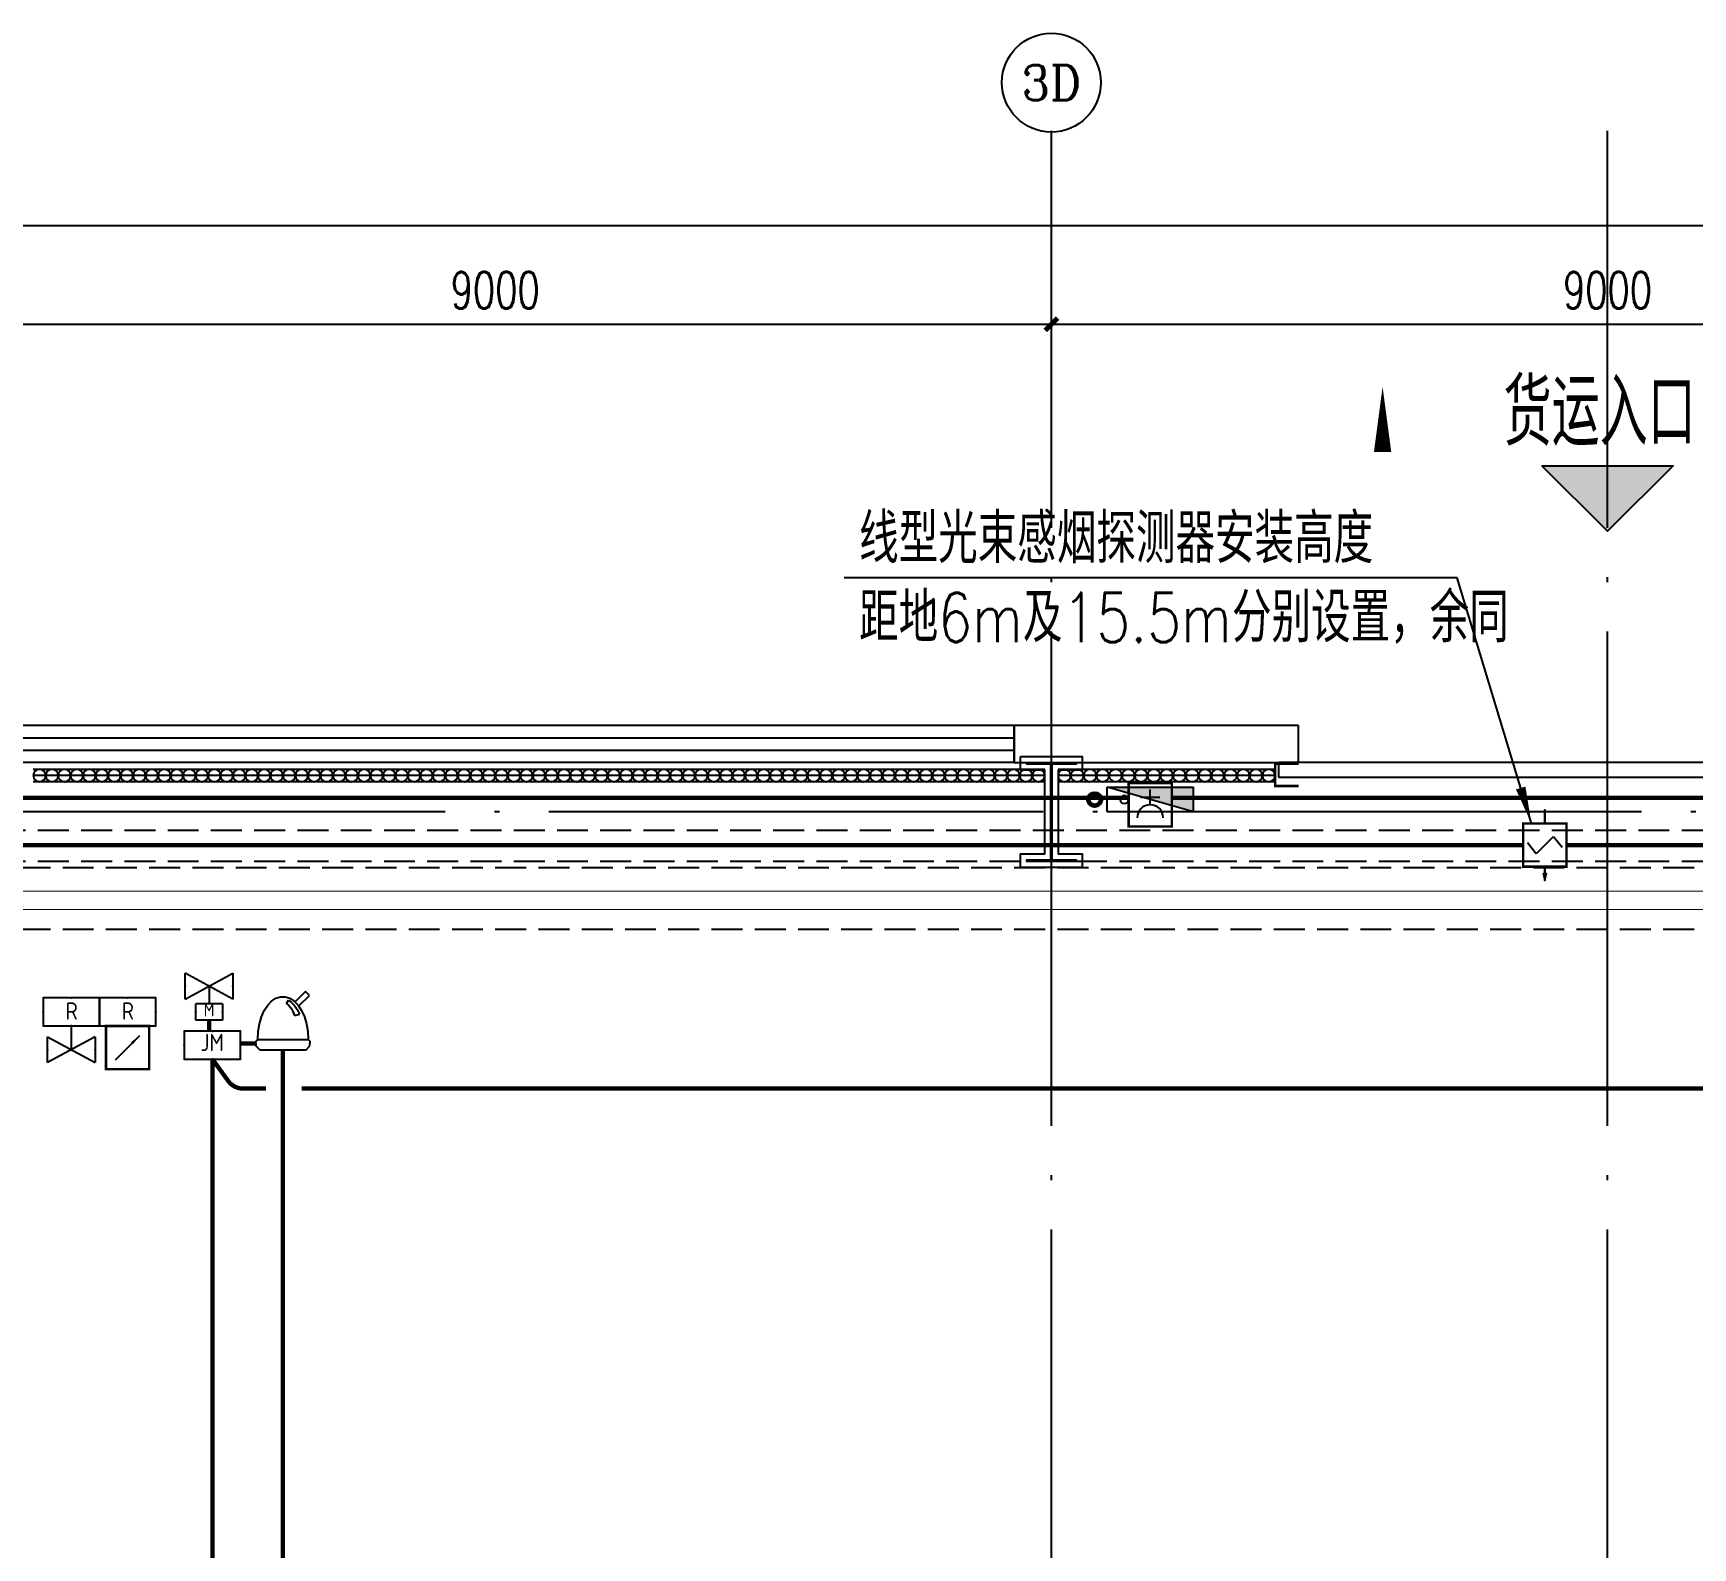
# Model space of a CAD drawing. Extents: x -1396510 to 1250330, y -1892470 to 1623980.
# Drawn here: x 784237 to 797666, y -1294031 to -1281770 of the extents above; entities that cross this region are included whole.
import ezdxf
from ezdxf.enums import TextEntityAlignment as Align

# ---------------------------------------------------------------- set-up
doc = ezdxf.new("R2010")
doc.units = 0
doc.header["$LTSCALE"] = 1000
doc.header["$MEASUREMENT"] = 0
for name, pattern in [('10平面$0$DASH', [0.35, 0.25, -0.1]), ('DASH', [0.35, 0.25, -0.1]), ('DOTE', [2.42, 2, -0.2, 0.02, -0.2])]:
    doc.linetypes.add(name, pattern=pattern)
doc.layers.get('Defpoints').update_dxf_attribs({"color": 210})
for name, color, linetype in [('10平面$0$WINDOW', 4, 'Continuous'), ('A-AXIS-D', 1, 'Continuous'), ('A-AXIS-DOTE', 14, 'DOTE'), ('A-AXIS-SYMB', 3, 'Continuous'), ('A-HATCH-2', 251, 'Continuous'), ('A-HRAIL', 173, 'Continuous'), ('A-SFCE', 30, 'Continuous'), ('A-TEXT', 61, 'Continuous'), ('A-WINDOW', 140, 'Continuous'), ('AS-COLN', 6, 'Continuous'), ('AS-WALL', 40, 'Continuous'), ('CABLETRAY_FIRE', 1, 'DASH'), ('DIM-消防', 3, 'Continuous'), ('EQUIP-动力', 3, 'Continuous'), ('EQUIP-消防', 3, 'Continuous'), ('FH-tri', 180, 'Continuous'), ('SB_ZF消火栓', 10, 'Continuous'), ('SB_ZF消火栓M', 10, 'Continuous'), ('SP-KDLA消防', 2, 'Continuous'), ('WIRE-照明', 1, 'Continuous'), ('建-窗', 4, 'Continuous')]:
    doc.layers.add(name, color=color, linetype=linetype)
doc.layers.add('A-云线2', color=3, linetype='Continuous', plot=False)
doc.layers.add('LG-ZF消防', color=1, linetype='Continuous', lineweight=60)
doc.styles.add('_TCH_AXIS', font='COMPLEX', dxfattribs={"bigfont": 'GBCBIG'})
doc.styles.add('_TCH_DIM_T3', font='SIMPLEX', dxfattribs={"width": 0.705882, "bigfont": 'GBCBIG'})
doc.styles.add('_TEL_ATTDEF', font='GBENOR', dxfattribs={"width": 0.8, "height": 3, "bigfont": 'GBCBIG'})
doc.styles.add('_TEL_DIM', font='SIMPLEX', dxfattribs={"width": 0.8, "height": 3.5, "bigfont": 'HZTXT'})
doc.styles.add('A-STANDARD', font='SIMPLEX', dxfattribs={"bigfont": 'GBCBIG'})
doc.styles.get("Standard").update_dxf_attribs({"font": 'gbenor.shx', "bigfont": 'gbcbig.shx'})
doc.styles.add('TG_LINETYPE', font='SIMPLEX', dxfattribs={"width": 0.8, "height": 3, "bigfont": 'HZTXT'})
doc.linetypes.add('TG_TV', pattern='A,1,-0.6,["TV",TG_LINETYPE,S=0.1,R=0,X=-0.6,Y=-0.15],0', length=1.6)
doc.dimstyles.new('_TCH_ARCH&&100', dxfattribs={"dimtxt": 297.5, "dimasz": 100, "dimexe": 100, "dimexo": 100, "dimgap": 126.25, "dimtad": 1, "dimdec": 0, "dimzin": 0, "dimdsep": 46, "dimtxsty": '_TCH_DIM_T3', "dimblk": 'ARCHTICK', "dimcen": 0.09, "dimclrt": 7, "dimazin": 2, "dimtfac": 1, "dimtdec": 0, "dimtix": 1, "dimtmove": 2, "dimatfit": 3, "dimfxl": 0, "dimtolj": 1, "dimtzin": 0, "dimarcsym": 0})

# ---------------------------------------------------------------- blocks, each defined once
blk = doc.blocks.new('4324324')
at = {"layer": 'A-HATCH-2', "color": 8, "linetype": 'DASH'}
for p, q in [((-294754, 620270), (-135554, 620270)), ((-294754, 619770), (-135554, 619770))]:
    blk.add_line(p, q, dxfattribs=at)
blk = doc.blocks.new('w42343243')
at = {"layer": 'A-HATCH-2', "color": 8}
blk.add_lwpolyline([(-165104, 621070), (-164604, 621070), (-164604, 620958), (-164800, 620958), (-164800, 620282), (-164604, 620282), (-164604, 620170), (-165104, 620170), (-165104, 620282), (-164908, 620282), (-164908, 620958), (-165104, 620958)], close=True, dxfattribs=at)
at = {"layer": 'AS-COLN', "color": 3}
blk.add_lwpolyline([(-165054, 621020), (-164654, 621020), (-164654, 621008), (-164850, 621008), (-164850, 620232), (-164654, 620232), (-164654, 620220), (-165054, 620220), (-165054, 620232), (-164858, 620232), (-164858, 621008), (-165054, 621008)], close=True, dxfattribs=at)
blk = doc.blocks.new('42343')
at = {"layer": 'A-WINDOW'}
blk.add_blockref('w42343243', (9000, 100), dxfattribs=at)
blk = doc.blocks.new('3333')
at = {"layer": 'A-SFCE', "const_width": 20}
blk.add_lwpolyline([(-227064, 766320), (-227064, 766510), (-227244, 766510), (-227244, 766320)], dxfattribs=at)
blk = doc.blocks.new('A$C5D961328')
at = {"layer": 'SB_ZF消火栓'}
blk.add_hatch(color=256, dxfattribs=at).paths.add_polyline_path([(0, 40), (700, 40), (700, 240)])
for p, q in [((700, 240), (0, 240)), ((0, 240), (0, 40)), ((700, 240), (0, 40)), ((700, 240), (700, 40)), ((0, 40), (700, 40))]:
    blk.add_line(p, q, dxfattribs=at)
at = {"layer": 'SB_ZF消火栓', "color": 1}
blk.add_circle((140, 140), 32.5, dxfattribs=at)
blk = doc.blocks.new('we42342343234')
at = {"layer": 'LG-ZF消防'}
blk.add_circle((-155504, 620820), 50, dxfattribs=at)
at = {"layer": 'SB_ZF消火栓M', "xscale": -1, "rotation": 180}
blk.add_blockref('A$C5D961328', (-155404, 620960), dxfattribs=at)
blk = doc.blocks.new('_ArchTick')
at = {"color": 0, "linetype": 'ByBlock', "const_width": 0.4}
blk.add_lwpolyline([(-0.5, -0.5), (0.5, 0.5)], dxfattribs=at)
blk = doc.blocks.new('*D5850')
at = {"layer": 'A-AXIS-D', "color": 0, "lineweight": -2, "transparency": 16777216}
for p, q in [((148000, 3190), (148000, 4048)), ((157000, 3190), (157000, 4048)), ((148000, 3948), (157000, 3948))]:
    blk.add_line(p, q, dxfattribs=at)
at = {"layer": 'Defpoints', "color": 0, "transparency": 16777216}
for p in [(157000, 3948), (148000, 3090), (157000, 3090)]:
    blk.add_point(p, dxfattribs=at)
at = {"layer": 'A-AXIS-D', "color": 0, "lineweight": -2, "transparency": 16777216, "xscale": 100, "yscale": 100, "zscale": 100, "rotation": 180}
blk.add_blockref('_ArchTick', (148000, 3948), dxfattribs=at)
at = {"layer": 'A-AXIS-D', "color": 0, "lineweight": -2, "transparency": 16777216, "xscale": 100, "yscale": 100, "zscale": 100}
blk.add_blockref('_ArchTick', (157000, 3948), dxfattribs=at)
at = {"layer": 'A-AXIS-D', "color": 7, "transparency": 16777216, "insert": (152500, 4223), "char_height": 297.5, "attachment_point": 5, "style": '_TCH_DIM_T3'}
blk.add_mtext('\\A1;9000', dxfattribs=at)
blk = doc.blocks.new('*D5851')
at = {"layer": 'A-AXIS-D', "color": 0, "lineweight": -2, "transparency": 16777216}
for p, q in [((157000, 3190), (157000, 4048)), ((166000, 3190), (166000, 4048)), ((157000, 3948), (166000, 3948))]:
    blk.add_line(p, q, dxfattribs=at)
at = {"layer": 'Defpoints', "color": 0, "transparency": 16777216}
for p in [(166000, 3948), (157000, 3090), (166000, 3090)]:
    blk.add_point(p, dxfattribs=at)
at = {"layer": 'A-AXIS-D', "color": 0, "lineweight": -2, "transparency": 16777216, "xscale": 100, "yscale": 100, "zscale": 100, "rotation": 180}
blk.add_blockref('_ArchTick', (157000, 3948), dxfattribs=at)
at = {"layer": 'A-AXIS-D', "color": 0, "lineweight": -2, "transparency": 16777216, "xscale": 100, "yscale": 100, "zscale": 100}
blk.add_blockref('_ArchTick', (166000, 3948), dxfattribs=at)
at = {"layer": 'A-AXIS-D', "color": 7, "transparency": 16777216, "insert": (161500, 4223), "char_height": 297.5, "attachment_point": 5, "style": '_TCH_DIM_T3'}
blk.add_mtext('\\A1;9000', dxfattribs=at)
blk = doc.blocks.new('*D5855')
at = {"layer": 'A-AXIS-D', "color": 0, "lineweight": -2, "transparency": 16777216}
for p, q in [((-900, 3290), (-900, 4848)), ((184800, 3290), (184800, 4848)), ((-900, 4748), (184800, 4748))]:
    blk.add_line(p, q, dxfattribs=at)
at = {"layer": 'Defpoints', "color": 0, "transparency": 16777216}
for p in [(184800, 4748), (-900, 3190), (184800, 3190)]:
    blk.add_point(p, dxfattribs=at)
at = {"layer": 'A-AXIS-D', "color": 0, "lineweight": -2, "transparency": 16777216, "xscale": 100, "yscale": 100, "zscale": 100, "rotation": 180}
blk.add_blockref('_ArchTick', (-900, 4748), dxfattribs=at)
at = {"layer": 'A-AXIS-D', "color": 0, "lineweight": -2, "transparency": 16777216, "xscale": 100, "yscale": 100, "zscale": 100}
blk.add_blockref('_ArchTick', (184800, 4748), dxfattribs=at)
at = {"layer": 'A-AXIS-D', "color": 7, "transparency": 16777216, "insert": (91950, 5023), "char_height": 297.5, "attachment_point": 5, "style": '_TCH_DIM_T3'}
blk.add_mtext('\\A1;185700', dxfattribs=at)
blk = doc.blocks.new('99平面图例外参$0$$LinePat$圆环')
for points in [[(0, 150), (300, 150)], [(0, 0), (300, 0)], [(0, -150), (300, -150)]]:
    blk.add_lwpolyline(points)
at = {"color": 0}
blk.add_circle((150, 0), 150, dxfattribs=at)
blk = doc.blocks.new('WINDOW2DLIB$DYNSTYLE$00000005')
at = {"color": 0}
for points in [[(-0.5, 0.5), (-0.5, -0.5)], [(-0.5, 0.5), (0.5, 0.5)], [(0.5, -0.5), (0.5, 0.5)], [(0.5, 0.1667), (-0.5, 0.1667)], [(0.5, -0.1667), (-0.5, -0.1667)], [(-0.5, -0.5), (0.5, -0.5)]]:
    blk.add_lwpolyline(points, dxfattribs=at)
blk = doc.blocks.new('10平面$0$$DorLib2D$00000126')
at = {"color": 0, "linetype": 'Continuous'}
for p, q in [((-0.532, 0.5), (-0.532, 0.9)), ((0.532, 0.9), (0.532, 0.5))]:
    blk.add_line(p, q, dxfattribs=at)
at = {"color": 0, "linetype": '10平面$0$DASH'}
for p, q in [((-0.532, 0.9), (0.532, 0.9)), ((-0.532, 0.5), (0.532, 0.5))]:
    blk.add_line(p, q, dxfattribs=at)
blk = doc.blocks.new('$equip$00002762')
for p, q in [((-0.5, 0.5), (-0.5, -0.5)), ((0.5, 0.5), (-0.5, 0.5)), ((-0.2, 0.2), (0.05, 0.4)), ((0.5, -0.5), (0.5, 0.5)), ((-0.5, 0), (-0.809, 0)), ((0, 0), (-0.2, 0.2)), ((0, 0), (0.2, -0.2)), ((0.809, 0), (0.5, 0)), ((0.2, -0.2), (-0.05, -0.4)), ((-0.5, -0.5), (0.5, -0.5))]:
    blk.add_line(p, q)
at = {"color": 0, "linetype": 'Continuous'}
for p, q in [((0.809, 0), (0.638, 0.041)), ((0.638, -0.039), (0.809, 0))]:
    blk.add_line(p, q, dxfattribs=at)
at = {"const_width": 0.0571}
for points in [[(-0.5, 0.5), (0.5, 0.5), (0.5, -0.5), (-0.5, -0.5), (-0.5, 0.5), (0.5, 0.5)], [(-0.809, 0), (-0.5, 0)], [(0.5, 0), (0.654, 0)]]:
    blk.add_lwpolyline(points, dxfattribs=at)
for p in [(0, 0.5), (-0.809, 0), (0.809, 0), (0, -0.5)]:
    blk.add_point(p)
blk.add_solid([(0.809, 0), (0.638, 0.041), (0.638, -0.039)])
at = {"color": 7, "flags": 1}
for tag, height, p in [('A', 0.00002, (0, 0)), ('B', 0.4, (0.755, -0.254))]:
    blk.add_attdef(tag, text='', height=height, dxfattribs=at).set_placement(p, align=Align.MIDDLE_CENTER)
blk = doc.blocks.new('$equip$00002656')
for p, q in [((-0.5, 1), (-0.5, 0)), ((0.5, 1), (-0.5, 1)), ((0.5, 0), (0.5, 1)), ((0, 0.5), (0, 0.15)), ((-0.5, 0), (0.5, 0)), ((-0.219, 0.331), (0.222, 0.331))]:
    blk.add_line(p, q)
at = {"const_width": 0.0571}
blk.add_lwpolyline([(-0.5, 1), (0.5, 1), (0.5, 0), (-0.5, 0), (-0.5, 1), (0.5, 1)], dxfattribs=at)
blk.add_arc((0, 0.8), 0.3, 180, 0)
for p in [(0, 1), (-0.5, 0.5), (0.5, 0.5), (0, 0)]:
    blk.add_point(p)
at = {"color": 7, "flags": 1}
for tag, height, p in [('B', 0.4, (0.762, 0.292)), ('A', 0.00002, (0, 0))]:
    blk.add_attdef(tag, text='', height=height, dxfattribs=at).set_placement(p, align=Align.MIDDLE_CENTER)
blk = doc.blocks.new('$equip$00002773')
for p, q in [((0.65, 0.65), (-0.65, 0.65)), ((-0.65, 0.65), (-0.65, 0)), ((0.65, 0), (0.65, 0.65)), ((-0.65, 0), (0.65, 0))]:
    blk.add_line(p, q)
at = {"const_width": 0.04}
blk.add_lwpolyline([(-0.65, 0.65), (-0.65, 0), (0.65, 0), (0.65, 0.65), (-0.65, 0.65), (-0.65, 0)], dxfattribs=at)
for p in [(0, 0.65), (-0.65, 0.325), (0, 0), (0.65, 0.325)]:
    blk.add_point(p)
at = {"color": 7}
blk.add_attdef('$TEXT$', text='', height=0.4, dxfattribs=at).set_placement((0.006, 0.343), align=Align.MIDDLE_CENTER)
at = {"color": 7, "flags": 1}
for tag, p in [('B', (0.905, 0.246)), ('A', (0, 0))]:
    blk.add_attdef(tag, text='', height=0.4, dxfattribs=at).set_placement(p, align=Align.MIDDLE_CENTER)
blk = doc.blocks.new('$equip$00003146')
for p, q in [((-0.31, 0), (0.31, 0)), ((-0.31, -0.38), (-0.31, 0)), ((0.31, 0), (0.31, -0.38)), ((-0.31, -0.38), (0.31, -0.38)), ((0, -0.79), (0, -0.38)), ((0.55, -0.49), (-0.55, -1.09)), ((-0.55, -0.49), (0.55, -1.09)), ((-0.55, -1.09), (-0.55, -0.49)), ((0.55, -0.49), (0.55, -1.09))]:
    blk.add_line(p, q)
for p in [(0, 0), (-0.31, -0.19), (0.31, -0.19), (-0.55, -0.79), (0, -0.79), (0.55, -0.79)]:
    blk.add_point(p)
at = {"color": 7, "style": '_TEL_DIM'}
blk.add_attdef('$TEXT$', text='', height=0.3, dxfattribs=at).set_placement((0, -0.19), align=Align.MIDDLE_CENTER)
at = {"color": 7, "style": '_TEL_DIM', "flags": 1}
for tag in ['A', 'REMARK']:
    blk.add_attdef(tag, text='', height=0.00002, dxfattribs=at).set_placement((0, 0), align=Align.MIDDLE_CENTER)
blk = doc.blocks.new('A$C7E452847')
at = {"layer": 'SP-KDLA消防', "color": 0}
for p, q in [((-257, 0), (-300, -46)), ((-257, 0), (257, 0)), ((-300, -71), (-300, -46)), ((-300, -71), (-300, -95)), ((-280, -116), (-300, -95)), ((-280, -116), (280, -116)), ((-280, -116), (-276, -203)), ((257, 0), (300, -46)), ((276, -203), (280, -116)), ((280, -116), (300, -95)), ((300, -46), (300, -71)), ((300, -95), (300, -71)), ((-276, -203), (-261, -288)), ((-261, -288), (-238, -366)), ((-238, -366), (-207, -436)), ((207, -436), (238, -366)), ((238, -366), (261, -288)), ((261, -288), (276, -203)), ((-207, -436), (-169, -495)), ((-169, -495), (-125, -541)), ((-125, -541), (-77, -573)), ((41, -515), (67, -493)), ((41, -515), (60, -550)), ((60, -550), (96, -526)), ((67, -493), (90, -463)), ((77, -573), (125, -541)), ((90, -463), (111, -425)), ((96, -526), (130, -491)), ((111, -425), (128, -381)), ((125, -541), (169, -495)), ((128, -381), (182, -396)), ((130, -491), (158, -448)), ((250, -646), (136, -532)), ((158, -448), (182, -396)), ((169, -495), (207, -436)), ((176, -486), (293, -603)), ((-77, -573), (-26, -589)), ((-26, -589), (26, -589)), ((26, -589), (77, -573)), ((293, -603), (250, -646))]:
    blk.add_line(p, q, dxfattribs=at)
blk = doc.blocks.new('$equip$00002760')
for p, q in [((0.5, 0.5), (-0.5, 0.5)), ((-0.5, 0.5), (-0.5, -0.5)), ((0.5, -0.5), (0.5, 0.5)), ((-0.283, -0.283), (0.283, 0.283)), ((-0.5, -0.5), (0.5, -0.5))]:
    blk.add_line(p, q)
at = {"const_width": 0.0571}
blk.add_lwpolyline([(-0.5, 0.5), (0.5, 0.5), (0.5, -0.5), (-0.5, -0.5), (-0.5, 0.5), (0.5, 0.5)], dxfattribs=at)
for p in [(0, 0.5), (-0.5, 0), (0.5, 0), (0, -0.5)]:
    blk.add_point(p)
blk.add_solid([(0.283, 0.283), (0.075, 0.124), (0.124, 0.075)])
at = {"color": 7, "flags": 1}
for tag, height, p in [('A', 0.00002, (0, 0)), ('B', 0.4, (0.755, -0.254))]:
    blk.add_attdef(tag, text='', height=height, dxfattribs=at).set_placement(p, align=Align.MIDDLE_CENTER)
blk = doc.blocks.new('$equip$00002794')
for p, q in [((0, -0.552), (0, 0)), ((0, 0), (0.229, 0)), ((-0.55, -0.852), (-0.55, -0.252)), ((-0.55, -0.252), (0.55, -0.852)), ((0.55, -0.252), (-0.55, -0.852)), ((0.55, -0.252), (0.55, -0.852))]:
    blk.add_line(p, q)
for p in [(-0.55, -0.552), (0, -0.552), (0.55, -0.552)]:
    blk.add_point(p)
at = {"color": 7, "flags": 1}
for tag, height, p in [('A', 0.00002, (0, 0)), ('B', 0.4, (0.805, -0.606))]:
    blk.add_attdef(tag, text='', height=height, dxfattribs=at).set_placement(p, align=Align.MIDDLE_CENTER)
blk = doc.blocks.new('世赫3#厂房一层0821')
at = {"layer": 'FH-tri'}
h = blk.add_hatch(color=8, dxfattribs=at)
h.dxf.hatch_style = 1
h.paths.add_polyline_path([(160969.7, 2802.6), (162030.3, 2802.6), (161500, 2272.3)])
at = {"layer": 'A-AXIS-D'}
blk.add_circle((157000, 5904), 400, dxfattribs=at)
at = {"layer": 'A-AXIS-DOTE', "color": 8, "ltscale": 2}
for p, q in [((157000, -79980), (157000, 5514)), ((161500, -79980), (161500, 5514)), ((190814.2, 0), (-5155.8, 0))]:
    blk.add_line(p, q, dxfattribs=at)
at = {"layer": 'A-AXIS-SYMB', "color": 8}
blk.add_lwpolyline([(159680, 1980, 0, 0, 0), (159680, 3440, 0, 140, 0), (159680, 2915, 0, 0, 0)], format="xyseb", dxfattribs=at)
at = {"layer": 'A-SFCE', "linetype": 'DASH'}
for p, q in [((165850, -150), (148150, -150)), ((165850, -400), (148150, -400))]:
    blk.add_line(p, q, dxfattribs=at)
at = {"layer": 'AS-WALL'}
for p, q in [((159000, 699.9), (156700, 699.9)), ((156700, 699.9), (156700, 399.9)), ((159000, 399.9), (159000, 699.9)), ((156700, 399.9), (159000, 399.9))]:
    blk.add_line(p, q, dxfattribs=at)
at = {"layer": 'FH-tri', "color": 8}
blk.add_lwpolyline([(160969.7, 2802.6), (162030.3, 2802.6), (162030.3, 2802.6), (161500, 2272.3)], close=True, dxfattribs=at)
at = {"layer": '10平面$0$WINDOW', "xscale": 5000, "yscale": 300, "zscale": 300, "rotation": 180}
blk.add_blockref('10平面$0$$DorLib2D$00000126', (161500, 549.9), dxfattribs=at)
at = {"layer": 'A-HRAIL', "yscale": 0.3333333333111111, "zscale": 0.3333333333111111}
for p, xscale, rotation in [((148862.4, 293.9), -0.3368181817957239, 359.9999999997967), ((148963.4, 293.9), -0.3368181817957239, 359.9999999997967), ((149064.5, 293.9), -0.3368181817957239, 359.9999999997967), ((149165.5, 293.9), -0.3368181817957239, 359.9999999997967), ((149266.5, 293.9), -0.3368181817957239, 359.9999999997967), ((149367.6, 293.9), -0.3368181817957239, 359.9999999997967), ((149468.6, 293.9), -0.3368181817957239, 359.9999999997967), ((149569.7, 293.9), -0.3368181817957239, 359.9999999997967), ((149670.7, 293.9), -0.3368181817957239, 359.9999999997967), ((149771.8, 293.9), -0.3368181817957239, 359.9999999997967), ((149872.8, 293.9), -0.3368181817957239, 359.9999999997967), ((149973.9, 293.9), -0.3368181817957239, 359.9999999997967), ((150074.9, 293.9), -0.3368181817957239, 359.9999999997967), ((150176, 293.9), -0.3368181817957239, 359.9999999997967), ((150277, 293.9), -0.3368181817957239, 359.9999999997967), ((150378, 293.9), -0.3368181817957239, 359.9999999997967), ((150479.1, 293.9), -0.3368181817957239, 359.9999999997967), ((150580.1, 293.9), -0.3368181817957239, 359.9999999997967), ((150681.2, 293.9), -0.3368181817957239, 359.9999999997967), ((150782.2, 293.9), -0.3368181817957239, 359.9999999997967), ((150883.3, 293.9), -0.3368181817957239, 359.9999999997967), ((150984.3, 293.9), -0.3368181817957239, 359.9999999997967), ((151085.4, 293.9), -0.3368181817957239, 359.9999999997967), ((151186.4, 293.9), -0.3368181817957239, 359.9999999997967), ((151287.5, 293.9), -0.3368181817957239, 359.9999999997967), ((151388.5, 293.9), -0.3368181817957239, 359.9999999997967), ((151489.5, 293.9), -0.3368181817957239, 359.9999999997967), ((151590.6, 293.9), -0.3368181817957239, 359.9999999997967), ((151691.6, 293.9), -0.3368181817957239, 359.9999999997967), ((151792.7, 293.9), -0.3368181817957239, 359.9999999997967), ((151893.7, 293.9), -0.3368181817957239, 359.9999999997967), ((151994.8, 293.9), -0.3368181817957239, 359.9999999997967), ((152095.8, 293.9), -0.3368181817957239, 359.9999999997967), ((152196.9, 293.9), -0.3368181817957239, 359.9999999997967), ((152297.9, 293.9), -0.3368181817957239, 359.9999999997967), ((152399, 293.9), -0.3368181817957239, 359.9999999997967), ((152500, 293.9), -0.3368181817957239, 359.9999999997967), ((152601, 293.9), -0.3368181817957239, 359.9999999997967), ((152702.1, 293.9), -0.3368181817957239, 359.9999999997967), ((152803.1, 293.9), -0.3368181817957239, 359.9999999997967), ((152904.2, 293.9), -0.3368181817957239, 359.9999999997967), ((153005.2, 293.9), -0.3368181817957239, 359.9999999997967), ((153106.3, 293.9), -0.3368181817957239, 359.9999999997967), ((153207.3, 293.9), -0.3368181817957239, 359.9999999997967), ((153308.4, 293.9), -0.3368181817957239, 359.9999999997967), ((153409.4, 293.9), -0.3368181817957239, 359.9999999997967), ((153510.5, 293.9), -0.3368181817957239, 359.9999999997967), ((153611.5, 293.9), -0.3368181817957239, 359.9999999997967), ((153712.5, 293.9), -0.3368181817957239, 359.9999999997967), ((153813.6, 293.9), -0.3368181817957239, 359.9999999997967), ((153914.6, 293.9), -0.3368181817957239, 359.9999999997967), ((154015.7, 293.9), -0.3368181817957239, 359.9999999997967), ((154116.7, 293.9), -0.3368181817957239, 359.9999999997967), ((154217.8, 293.9), -0.3368181817957239, 359.9999999997967), ((154318.8, 293.9), -0.3368181817957239, 359.9999999997967), ((154419.9, 293.9), -0.3368181817957239, 359.9999999997967), ((154520.9, 293.9), -0.3368181817957239, 359.9999999997967), ((154622, 293.9), -0.3368181817957239, 359.9999999997967), ((154723, 293.9), -0.3368181817957239, 359.9999999997967), ((154824, 293.9), -0.3368181817957239, 359.9999999997967), ((154925.1, 293.9), -0.3368181817957239, 359.9999999997967), ((155026.1, 293.9), -0.3368181817957239, 359.9999999997967), ((155127.2, 293.9), -0.3368181817957239, 359.9999999997967), ((155228.2, 293.9), -0.3368181817957239, 359.9999999997967), ((155329.3, 293.9), -0.3368181817957239, 359.9999999997967), ((155430.3, 293.9), -0.3368181817957239, 359.9999999997967), ((155531.4, 293.9), -0.3368181817957239, 359.9999999997967), ((155632.4, 293.9), -0.3368181817957239, 359.9999999997967), ((155733.5, 293.9), -0.3368181817957239, 359.9999999997967), ((155834.5, 293.9), -0.3368181817957239, 359.9999999997967), ((155935.5, 293.9), -0.3368181817957239, 359.9999999997967), ((156036.6, 293.9), -0.3368181817957239, 359.9999999997967), ((156137.6, 293.9), -0.3368181817957239, 359.9999999997967), ((156238.7, 293.9), -0.3368181817957239, 359.9999999997967), ((156339.7, 293.9), -0.3368181817957239, 359.9999999997967), ((156440.8, 293.9), -0.3368181817957239, 359.9999999997967), ((156541.8, 293.9), -0.3368181817957239, 359.9999999997967), ((156642.9, 293.9), -0.3368181817957239, 359.9999999997967), ((156743.9, 293.9), -0.3368181817957239, 359.9999999997967), ((156845, 293.9), -0.3368181817957239, 359.9999999997967), ((156946, 293.9), -0.3368181817957239, 359.9999999997967), ((157157.3, 293.9), -0.3444734679202548, 359.999999999795), ((157260.7, 293.9), -0.3444734679202548, 359.999999999795), ((157364, 293.9), -0.3444734679202548, 359.999999999795), ((157467.4, 293.9), -0.3444734679202548, 359.999999999795), ((157570.7, 293.9), -0.3444734679202548, 359.999999999795), ((157674.1, 293.9), -0.3444734679202548, 359.999999999795), ((157777.4, 293.9), -0.3444734679202548, 359.999999999795), ((157880.7, 293.9), -0.3444734679202548, 359.999999999795), ((157984.1, 293.9), -0.3444734679202548, 359.999999999795), ((158087.4, 293.9), -0.3444734679202548, 359.999999999795), ((158190.8, 293.9), -0.3444734679202548, 359.999999999795), ((158294.1, 293.9), -0.3444734679202548, 359.999999999795), ((158397.4, 293.9), -0.3444734679202548, 359.999999999795), ((158500.8, 293.9), -0.3444734679202548, 359.999999999795), ((158604.1, 293.9), -0.3444734679202548, 359.999999999795), ((158707.5, 293.9), -0.3444734679202548, 359.999999999795), ((158810.8, 293.9), -0.3444734679202548, 359.999999999795)]:
    blk.add_blockref('99平面图例外参$0$$LinePat$圆环', p, dxfattribs=dict(at, xscale=xscale, rotation=rotation))
at = {"layer": 'A-SFCE', "rotation": 90}
blk.add_blockref('3333', (925320.8, 227454.1), dxfattribs=at)
at = {"layer": 'A-WINDOW'}
for name in ['42343', '4324324']:
    blk.add_blockref(name, (312854.2, -620720), dxfattribs=at)
at = {"layer": 'SB_ZF消火栓'}
blk.add_blockref('we42342343234', (312854.2, -620720), dxfattribs=at)
at = {"layer": '建-窗', "xscale": -13200, "yscale": -300, "zscale": 300, "rotation": 359.9999999996728}
blk.add_blockref('WINDOW2DLIB$DYNSTYLE$00000005', (150100, 549.9), dxfattribs=at)
at = {"layer": 'A-AXIS-D', "color": 7, "style": '_TCH_AXIS'}
blk.add_text('3D', height=282.17, dxfattribs=at).set_placement((156758.1, 5762.9), (157241.9, 5762.9), align=Align.FIT)
at = {"layer": 'A-TEXT', "color": 8, "style": 'A-STANDARD'}
blk.add_text('货运入口', height=540.14, dxfattribs=at).set_placement((160658.7, 2964.7))
at = {"layer": 'A-AXIS-D'}
for base, p1, p2, picture, middle in [((184800, 4747.8), (-900, 3189.8), (184800, 3189.8), '*D5855', (91950, 5022.8)), ((157000, 3947.8), (148000, 3089.8), (157000, 3089.8), '*D5850', (152500, 4222.8)), ((166000, 3947.8), (157000, 3089.8), (166000, 3089.8), '*D5851', (161500, 4222.8))]:
    dim = blk.add_linear_dim(base=base, p1=p1, p2=p2, angle=0, dimstyle='_TCH_ARCH&&100', dxfattribs=at)
    dim.commit()
    dim.dimension.update_dxf_attribs({"geometry": picture, "text_midpoint": middle, "dimtype": 161})

msp = doc.modelspace()

# ---------------------------------------------------------------- linework, layer by layer
at = {"layer": 'CABLETRAY_FIRE', "const_width": 7.5}
for points in [[(654074.8, -1288714.8), (812493.6, -1288714.8)], [(812493.6, -1288864.8), (654074.8, -1288864.8)]]:
    msp.add_lwpolyline(points, dxfattribs=at)
at = {"layer": 'DIM-消防'}
for p, q in [((795760, -1286180), (790800, -1286180)), ((796360, -1288167.4), (795760, -1286180))]:
    msp.add_line(p, q, dxfattribs=at)
msp.add_lwpolyline([(796360, -1288167.4, 0, 80, 0), (796273.3, -1287880.2, 0, 0, 0)], format="xyseb", dxfattribs=at)
at = {"layer": 'WIRE-照明', "linetype": 'Continuous', "const_width": 35}
for points in [[(773839, -1287960.5), (793100.8, -1287960.5)], [(793450.8, -1287960.5), (799593.8, -1287960.5)], [(782643.9, -1288342.4), (796293.9, -1288342.4)], [(796643.9, -1288342.4), (799598.1, -1288342.4)], [(785660.3, -1289760.8), (785660.3, -1289848)], [(785914.8, -1289948.1), (786038.9, -1289948.1)], [(785687.3, -1290075.5), (785687.3, -1304837.5)], [(785687.3, -1290075.5), (785815, -1290251.8)], [(785936.5, -1290313.8), (786120.5, -1290313.8)], [(786410.7, -1290313.8), (799837, -1290313.8)]]:
    msp.add_lwpolyline(points, dxfattribs=at)
at = {"layer": 'WIRE-照明', "color": 1, "linetype": 'TG_TV', "ltscale": 0.7, "const_width": 35}
msp.add_lwpolyline([(786257.9, -1303569.3), (786257.9, -1289999.7)], dxfattribs=at)
at = {"layer": 'WIRE-照明', "linetype": 'Continuous', "const_width": 35}
msp.add_lwpolyline([(785815, -1290251.8, 0.2404637), (785936.5, -1290313.8)], format="xyb", dxfattribs=at)

# ---------------------------------------------------------------- block references
at = {"layer": 'A-云线2'}
msp.add_blockref('世赫3#厂房一层0821', (635475.8, -1288074), dxfattribs=at)
at = {"layer": 'EQUIP-动力'}
ref = msp.add_blockref('$equip$00003146', (785660.3, -1289760.8), dxfattribs=dict(at, xscale=349.9999999999999, yscale=349.9999999999999, zscale=349.9999999999999, rotation=179.999999793739))
ref.add_attrib('$TEXT$', 'M', dxfattribs={"layer": '0', "color": 7, "height": 105, "rotation": 0.00003, "style": '_TEL_ATTDEF'}).set_placement((785660.3, -1289676.8), align=Align.MIDDLE_CENTER)
at = {"layer": 'EQUIP-消防', "xscale": 350, "yscale": 350, "zscale": 350}
for name, p, rotation in [('$equip$00002656', (793275.8, -1287841.1), 180), ('$equip$00002762', (796468.9, -1288342.4), 270)]:
    msp.add_blockref(name, p, dxfattribs=dict(at, rotation=rotation))
at = {"layer": 'EQUIP-消防', "linetype": 'ByBlock'}
ref = msp.add_blockref('$equip$00002773', (784546.3, -1289805.3), dxfattribs=dict(at, xscale=349.9999999999999, yscale=349.9999999999999, zscale=349.9999999999999, rotation=359.9999999660355))
ref.add_attrib('$TEXT$', 'R', dxfattribs={"layer": '0', "color": 7, "height": 140, "rotation": 0.00001, "style": '_TEL_ATTDEF'}).set_placement((784548.5, -1289685.3), align=Align.MIDDLE_CENTER)
ref = msp.add_blockref('$equip$00002773', (785001.3, -1289805.3), dxfattribs=dict(at, xscale=349.9999999999999, yscale=349.9999999999999, zscale=349.9999999999999, rotation=359.9999999660355))
ref.add_attrib('$TEXT$', 'R', dxfattribs={"layer": '0', "color": 7, "height": 140, "rotation": 0.00001, "style": '_TEL_ATTDEF'}).set_placement((785003.5, -1289685.3), align=Align.MIDDLE_CENTER)
at = {"layer": 'EQUIP-消防', "linetype": 'ByBlock', "xscale": 349.9999999999999, "yscale": 349.9999999999999, "zscale": 349.9999999999999, "rotation": 359.9999999660355}
for name, p in [('$equip$00002794', (784546.3, -1289805.3)), ('$equip$00002760', (785001.3, -1289981.6))]:
    msp.add_blockref(name, p, dxfattribs=at)
at = {"layer": 'EQUIP-消防'}
ref = msp.add_blockref('$equip$00002773', (785687.3, -1289848), dxfattribs=dict(at, xscale=349.9999999999999, yscale=349.9999999999999, zscale=349.9999999999999, rotation=179.9999998878643))
ref.add_attrib('$TEXT$', 'JM', dxfattribs={"layer": '0', "color": 7, "height": 140, "style": '_TEL_ATTDEF'}).set_placement((785685.2, -1289939.8), align=Align.MIDDLE_CENTER)
at = {"layer": 'SP-KDLA消防', "color": 3, "xscale": -0.7299999999999998, "yscale": 0.7299999999999998, "zscale": 0.7299999999999998, "rotation": 180}
msp.add_blockref('A$C7E452847', (786257.9, -1289999.7), dxfattribs=at)

# ---------------------------------------------------------------- texts
at = {"layer": 'DIM-消防', "color": 7, "style": '_TEL_DIM', "width": 0.8}
for s, p in [('线型光束感烟探测器安装高度', (790920, -1286060)), ('距地6m及15.5m分别设置，余同', (790920, -1286700))]:
    msp.add_text(s, height=400, dxfattribs=at).set_placement(p)

doc.saveas('drawing.dxf')
